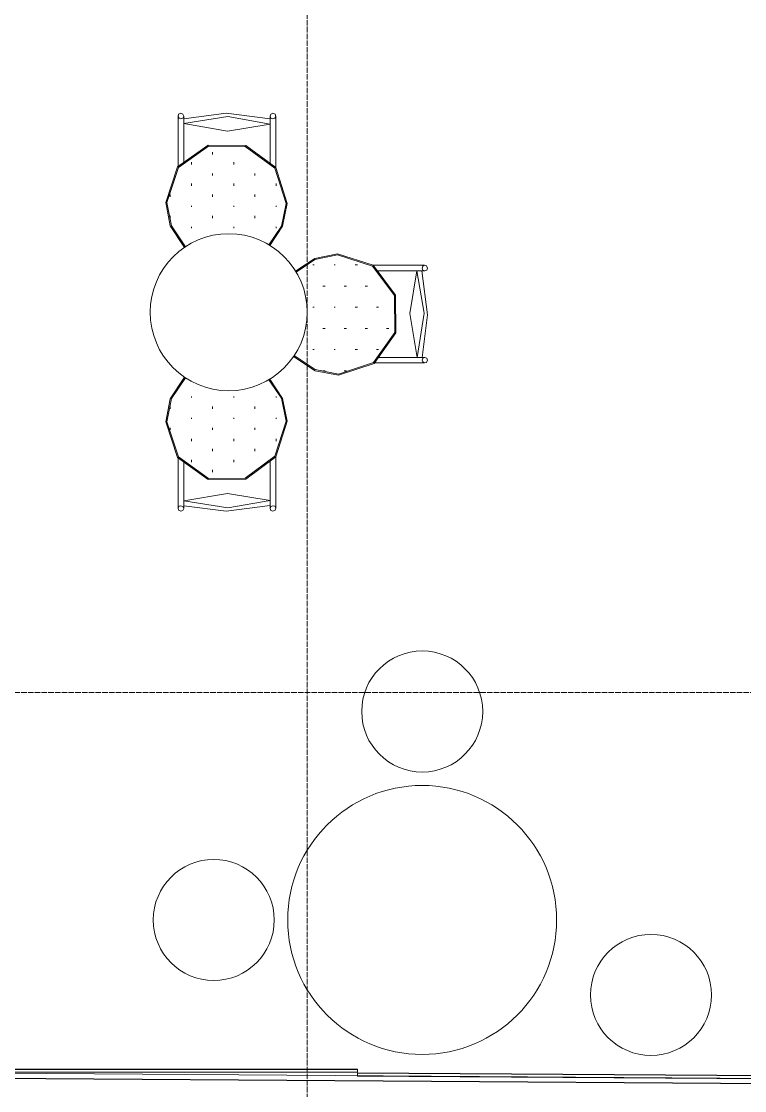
# Model space of a CAD drawing. Header units: millimetres. Extents: x -32 to 417638015, y -35 to 175284279.
# Drawn here: x 1340394 to 1343083, y 52169 to 56144 of the extents above; entities that cross this region are included whole.
import ezdxf

# ---------------------------------------------------------------- set-up
doc = ezdxf.new("R2010")
doc.units = ezdxf.units.MM
doc.linetypes.add('ADSK_Линия сетки', pattern=[25, 20, -2.5, 0, -2.5])
for name, color, linetype, lineweight in [('Оси', 253, 'Continuous', 9), ('Стены несущие', 7, 'Continuous', 30), ('Стены отделка', 7, 'Continuous', 30), ('Стены штриховка', 7, 'Continuous', 9), ('ТХ', 5, 'Continuous', 0), ('ТХ_Задание ЭОМ_СС', 6, 'Continuous', 0), ('ШТРИХОВКА', 252, 'Continuous', 15)]:
    doc.layers.add(name, color=color, linetype=linetype, lineweight=lineweight)

# ---------------------------------------------------------------- blocks, each defined once
blk = doc.blocks.new('_ЭМ_ТХ2_4 Этаж')
at = {"layer": 'ТХ', "color": 8}
for p, q in [((51786.8, 4035.2), (51784.7, 4027.5)), ((51784.7, 4027.5), (51788.4, 4020.6)), ((51784.7, 3840), (51784.7, 4027.5)), ((51795.3, 4038.9), (51786.8, 4035.2)), ((51788.4, 4020.6), (51795.5, 4018.3)), ((51802.5, 4035.7), (51795.3, 4038.9)), ((51795.5, 4018.3), (51802.5, 4021.1)), ((51805.5, 4028.6), (51802.5, 4035.7)), ((51802.5, 4021.1), (51805.5, 4028.6)), ((51963.9, 4038.9), (51805.5, 4018.4)), ((51805.5, 4028.6), (51805.5, 3997.4)), ((51969.2, 4026.4), (51805.5, 4000.6)), ((52127.1, 4017.9), (51963.9, 4038.9)), ((52127.1, 3998.5), (51969.2, 4026.4)), ((52127.1, 4028.6), (52130, 4035.7)), ((52130, 4021.1), (52127.1, 4028.6)), ((52127.1, 4028.6), (52127.1, 3997.4)), ((52130, 4035.7), (52137.2, 4038.9)), ((52137.1, 4018.3), (52130, 4021.1)), ((52144.2, 4020.6), (52137.1, 4018.3)), ((52137.2, 4038.9), (52145.8, 4035.2)), ((52147.9, 4027.5), (52144.2, 4020.6)), ((52145.8, 4035.2), (52147.9, 4027.5)), ((52147.9, 4027.5), (52148.2, 3836.8)), ((51805.5, 4000.6), (51968.7, 3972.6)), ((51805.5, 3997.4), (51805.5, 3856.8)), ((51968.7, 3972.6), (52127.1, 3998.5)), ((52126.6, 3852.8), (52127.1, 3997.4)), ((51896.5, 3920.7), (51783.1, 3839.5)), ((51897.9, 3916.7), (51786.5, 3837.1)), ((52036.1, 3919.6), (51896.5, 3920.7)), ((52034.7, 3915.7), (51897.9, 3916.7)), ((52145, 3834.4), (52034.7, 3915.7)), ((52148.2, 3836.8), (52036.1, 3919.6)), ((51834.5, 3856.8), (51834.5, 3848.3)), ((51913, 3894.1), (51913, 3885.6)), ((51991.6, 3856.8), (51991.6, 3848.3)), ((51783.1, 3839.5), (51739.1, 3707.2)), ((51786.5, 3837.1), (51743.1, 3707.2)), ((52186.2, 3704), (52145, 3834.4)), ((52190.5, 3704), (52148.2, 3836.8)), ((51834.5, 3778), (51834.5, 3769.7)), ((51913, 3815.3), (51913, 3807)), ((51991.6, 3778), (51991.6, 3769.7)), ((52070.4, 3815.3), (52070.4, 3807)), ((52149, 3778), (52149, 3769.7)), ((51755.7, 3736.7), (51755.7, 3728.5)), ((51913, 3736.7), (51913, 3728.5)), ((52070.4, 3736.7), (52070.4, 3728.5)), ((51739.1, 3707.2), (51755.4, 3621.1)), ((51743.1, 3707.2), (51760.2, 3620.3)), ((52168.7, 3619), (52186.2, 3704)), ((52173.5, 3619.5), (52190.5, 3704)), ((51755.7, 3657.9), (51755.7, 3649.6)), ((51834.5, 3695.2), (51834.5, 3691.2)), ((51913, 3657.9), (51913, 3649.6)), ((51991.6, 3695.2), (51991.6, 3691.2)), ((52070.4, 3657.9), (52070.4, 3649.6)), ((52149, 3695.2), (52149, 3691.2)), ((51755.4, 3621.1), (51808.3, 3540.3)), ((51760.2, 3620.3), (51812.4, 3543)), ((52121.9, 3550.4), (52168.7, 3619)), ((52126.1, 3547.9), (52173.5, 3619.5)), ((51834.5, 3616.6), (51834.5, 3612.4)), ((51991.6, 3616.6), (51991.6, 3612.4)), ((52149, 3616.6), (52149, 3612.4)), ((52221.8, 3452.2), (52293.4, 3499.6)), ((52292.9, 3494.8), (52377.8, 3512.4)), ((52293.4, 3499.6), (52377.8, 3516.7)), ((52377.8, 3516.7), (52510.7, 3474.3)), ((52377.8, 3512.4), (52508.3, 3471.1)), ((52224.3, 3448.1), (52292.9, 3494.8)), ((52290.5, 3475.1), (52286.2, 3475.1)), ((52369, 3475.1), (52365, 3475.1)), ((52451.8, 3475.1), (52443.6, 3475.1)), ((52508.3, 3471.1), (52589.5, 3360.9)), ((52701.3, 3474.1), (52510.7, 3474.3)), ((52510.7, 3474.3), (52593.5, 3362.2)), ((52694.4, 3470.3), (52692.2, 3463.3)), ((52692.2, 3463.3), (52694.9, 3456.2)), ((52701.3, 3474.1), (52694.4, 3470.3)), ((52709, 3471.9), (52701.3, 3474.1)), ((52712.8, 3463.4), (52709, 3471.9)), ((52709.6, 3456.2), (52712.8, 3463.4)), ((52526.6, 3452.7), (52671.2, 3453.3)), ((52646.5, 3294.8), (52672.3, 3453.3)), ((52702.4, 3453.3), (52671.2, 3453.3)), ((52672.3, 3453.3), (52700.3, 3295.4)), ((52691.7, 3453.3), (52712.8, 3290.1)), ((52694.9, 3456.2), (52702.4, 3453.3)), ((52702.4, 3453.3), (52709.6, 3456.2)), ((52331.7, 3396.6), (52323.5, 3396.6)), ((52410.5, 3396.6), (52402.3, 3396.6)), ((52489.1, 3396.6), (52480.8, 3396.6)), ((52589.5, 3360.9), (52590.6, 3224)), ((52593.5, 3362.2), (52594.5, 3222.7)), ((52290.5, 3317.7), (52286.2, 3317.7)), ((52369, 3317.7), (52365, 3317.7)), ((52451.8, 3317.7), (52443.6, 3317.7)), ((52530.6, 3317.7), (52522.1, 3317.7)), ((52674.4, 3131.6), (52646.5, 3294.8)), ((52700.3, 3295.4), (52674.4, 3131.6)), ((52712.8, 3290.1), (52692.3, 3131.6)), ((52331.7, 3239.2), (52323.5, 3239.2)), ((52410.5, 3239.2), (52402.3, 3239.2)), ((52489.1, 3239.2), (52480.8, 3239.2)), ((52590.6, 3224), (52510.9, 3112.7)), ((52594.5, 3222.7), (52513.3, 3109.2)), ((52567.9, 3239.2), (52559.4, 3239.2)), ((52290.5, 3160.6), (52286.2, 3160.6)), ((52369, 3160.6), (52365, 3160.6)), ((52451.8, 3160.6), (52443.6, 3160.6)), ((52530.6, 3160.6), (52522.1, 3160.6)), ((52295, 3081.6), (52214.2, 3134.5)), ((52294.2, 3086.3), (52216.9, 3138.6)), ((52510.9, 3112.7), (52381, 3069.3)), ((52513.3, 3109.2), (52381, 3065.3)), ((52513.9, 3110.8), (52701.3, 3110.8)), ((52671.2, 3131.6), (52530.6, 3131.6)), ((52702.4, 3131.6), (52671.2, 3131.6)), ((52692.2, 3121.6), (52694.9, 3128.7)), ((52694.4, 3114.6), (52692.2, 3121.6)), ((52701.3, 3110.8), (52694.4, 3114.6)), ((52694.9, 3128.7), (52702.4, 3131.6)), ((52709, 3113), (52701.3, 3110.8)), ((52702.4, 3131.6), (52709.6, 3128.7)), ((52712.8, 3121.5), (52709, 3113)), ((52709.6, 3128.7), (52712.8, 3121.5)), ((52381, 3069.3), (52294.2, 3086.3)), ((52381, 3065.3), (52295, 3081.6)), ((52331.7, 3081.8), (52323.5, 3081.8)), ((52410.5, 3081.8), (52402.3, 3081.8)), ((51755.4, 2977.3), (51808.3, 3058.1)), ((51760.2, 2978.1), (51812.4, 3055.4)), ((52121.9, 3048), (52168.7, 2979.4)), ((52126.1, 3050.5), (52173.5, 2978.9)), ((51834.5, 2981.8), (51834.5, 2986.1)), ((51991.6, 2981.8), (51991.6, 2986.1)), ((52149, 2981.8), (52149, 2986.1)), ((51739.1, 2891.3), (51755.4, 2977.3)), ((51743.1, 2891.3), (51760.2, 2978.1)), ((51755.7, 2940.5), (51755.7, 2948.8)), ((51913, 2940.5), (51913, 2948.8)), ((52070.4, 2940.5), (52070.4, 2948.8)), ((52168.7, 2979.4), (52186.2, 2894.5)), ((52173.5, 2978.9), (52190.5, 2894.5)), ((51834.5, 2903.3), (51834.5, 2907.2)), ((51991.6, 2903.3), (51991.6, 2907.2)), ((52149, 2903.3), (52149, 2907.2)), ((51783.1, 2758.9), (51739.1, 2891.3)), ((51786.5, 2761.3), (51743.1, 2891.3)), ((51755.7, 2861.7), (51755.7, 2870)), ((51913, 2861.7), (51913, 2870)), ((52070.4, 2861.7), (52070.4, 2870)), ((52186.2, 2894.5), (52145, 2764)), ((52190.5, 2894.5), (52148.2, 2761.6)), ((51834.5, 2820.4), (51834.5, 2828.7)), ((51991.6, 2820.4), (51991.6, 2828.7)), ((52149, 2820.4), (52149, 2828.7)), ((51913, 2783.2), (51913, 2791.4)), ((52070.4, 2783.2), (52070.4, 2791.4)), ((51896.5, 2677.7), (51783.1, 2758.9)), ((51784.7, 2758.4), (51784.7, 2570.9)), ((51897.9, 2681.7), (51786.5, 2761.3)), ((51834.5, 2741.6), (51834.5, 2750.1)), ((51991.6, 2741.6), (51991.6, 2750.1)), ((52145, 2764), (52034.7, 2682.8)), ((52148.2, 2761.6), (52036.1, 2678.8)), ((52126.6, 2745.6), (52127.1, 2601)), ((52147.9, 2570.9), (52148.2, 2761.6)), ((51805.5, 2601), (51805.5, 2741.6)), ((51913, 2704.3), (51913, 2712.9)), ((52036.1, 2678.8), (51896.5, 2677.7)), ((52034.7, 2682.8), (51897.9, 2681.7)), ((51805.5, 2597.8), (51968.7, 2625.8)), ((51968.7, 2625.8), (52127.1, 2599.9)), ((51805.5, 2569.9), (51805.5, 2601)), ((51969.2, 2572), (51805.5, 2597.8)), ((52127.1, 2599.9), (51969.2, 2572)), ((52127.1, 2569.9), (52127.1, 2601)), ((51784.7, 2570.9), (51788.4, 2577.9)), ((51786.8, 2563.2), (51784.7, 2570.9)), ((51795.3, 2559.5), (51786.8, 2563.2)), ((51788.4, 2577.9), (51795.5, 2580.1)), ((51802.5, 2562.7), (51795.3, 2559.5)), ((51795.5, 2580.1), (51802.5, 2577.3)), ((51802.5, 2577.3), (51805.5, 2569.9)), ((51805.5, 2569.9), (51802.5, 2562.7)), ((51963.9, 2559.5), (51805.5, 2580)), ((52127.1, 2580.5), (51963.9, 2559.5)), ((52130, 2577.3), (52127.1, 2569.9)), ((52127.1, 2569.9), (52130, 2562.7)), ((52137.1, 2580.1), (52130, 2577.3)), ((52130, 2562.7), (52137.2, 2559.5)), ((52144.2, 2577.9), (52137.1, 2580.1)), ((52137.2, 2559.5), (52145.8, 2563.2)), ((52147.9, 2570.9), (52144.2, 2577.9)), ((52145.8, 2563.2), (52147.9, 2570.9))]:
    blk.add_line(p, q, dxfattribs=at)
for centre, radius in [((51973, 3299.2), 292), ((52692.5, 1815), 225), ((52692.5, 1040), 500), ((51917.5, 1040), 225), ((53543.1, 761.4), 225)]:
    blk.add_circle(centre, radius, dxfattribs=at)
blk = doc.blocks.new('План 4 этажа')
at = {"layer": 'Оси', "color": 8, "linetype": 'ADSK_Линия сетки'}
for p, q in [((46356.505, -3353.101), (46356.505, 43019.489)), ((-10052.178, 2124.489), (51155.033, 2124.489))]:
    blk.add_line(p, q, dxfattribs=at)
at = {"layer": 'Стены несущие', "color": 8}
blk.add_line((49385.674, 660.344), (42596.179, 707.885), dxfattribs=at)
at = {"layer": 'Стены отделка', "color": 8, "lineweight": 9}
for p, q in [((46542.827, 724.714), (44768.939, 724.714)), ((46542.827, 712.714), (46542.827, 724.714)), ((44750.939, 712.714), (46542.827, 712.714)), ((49365.52, 680.486), (44759.246, 712.739)), ((46542.866, 710.673), (46542.788, 698.673)), ((46542.788, 698.673), (49335.518, 680.689)), ((49335.427, 692.69), (46542.866, 710.673))]:
    blk.add_line(p, q, dxfattribs=at)
at = {"layer": 'Стены штриховка', "color": 8}
for p, q in [((46542.827, 722.714), (44766.939, 722.714)), ((49335.442, 690.689), (46542.853, 708.673))]:
    blk.add_line(p, q, dxfattribs=at)

msp = doc.modelspace()

# ---------------------------------------------------------------- block references
at = {"layer": 'ТХ_Задание ЭОМ_СС', "lineweight": 50}
msp.add_blockref('_ЭМ_ТХ2_4 Этаж', (1289191.8, 51763.2), dxfattribs=at)
at = {"layer": 'ШТРИХОВКА'}
msp.add_blockref('План 4 этажа', (1295100.3, 51524.3), dxfattribs=at)

doc.saveas('drawing.dxf')
